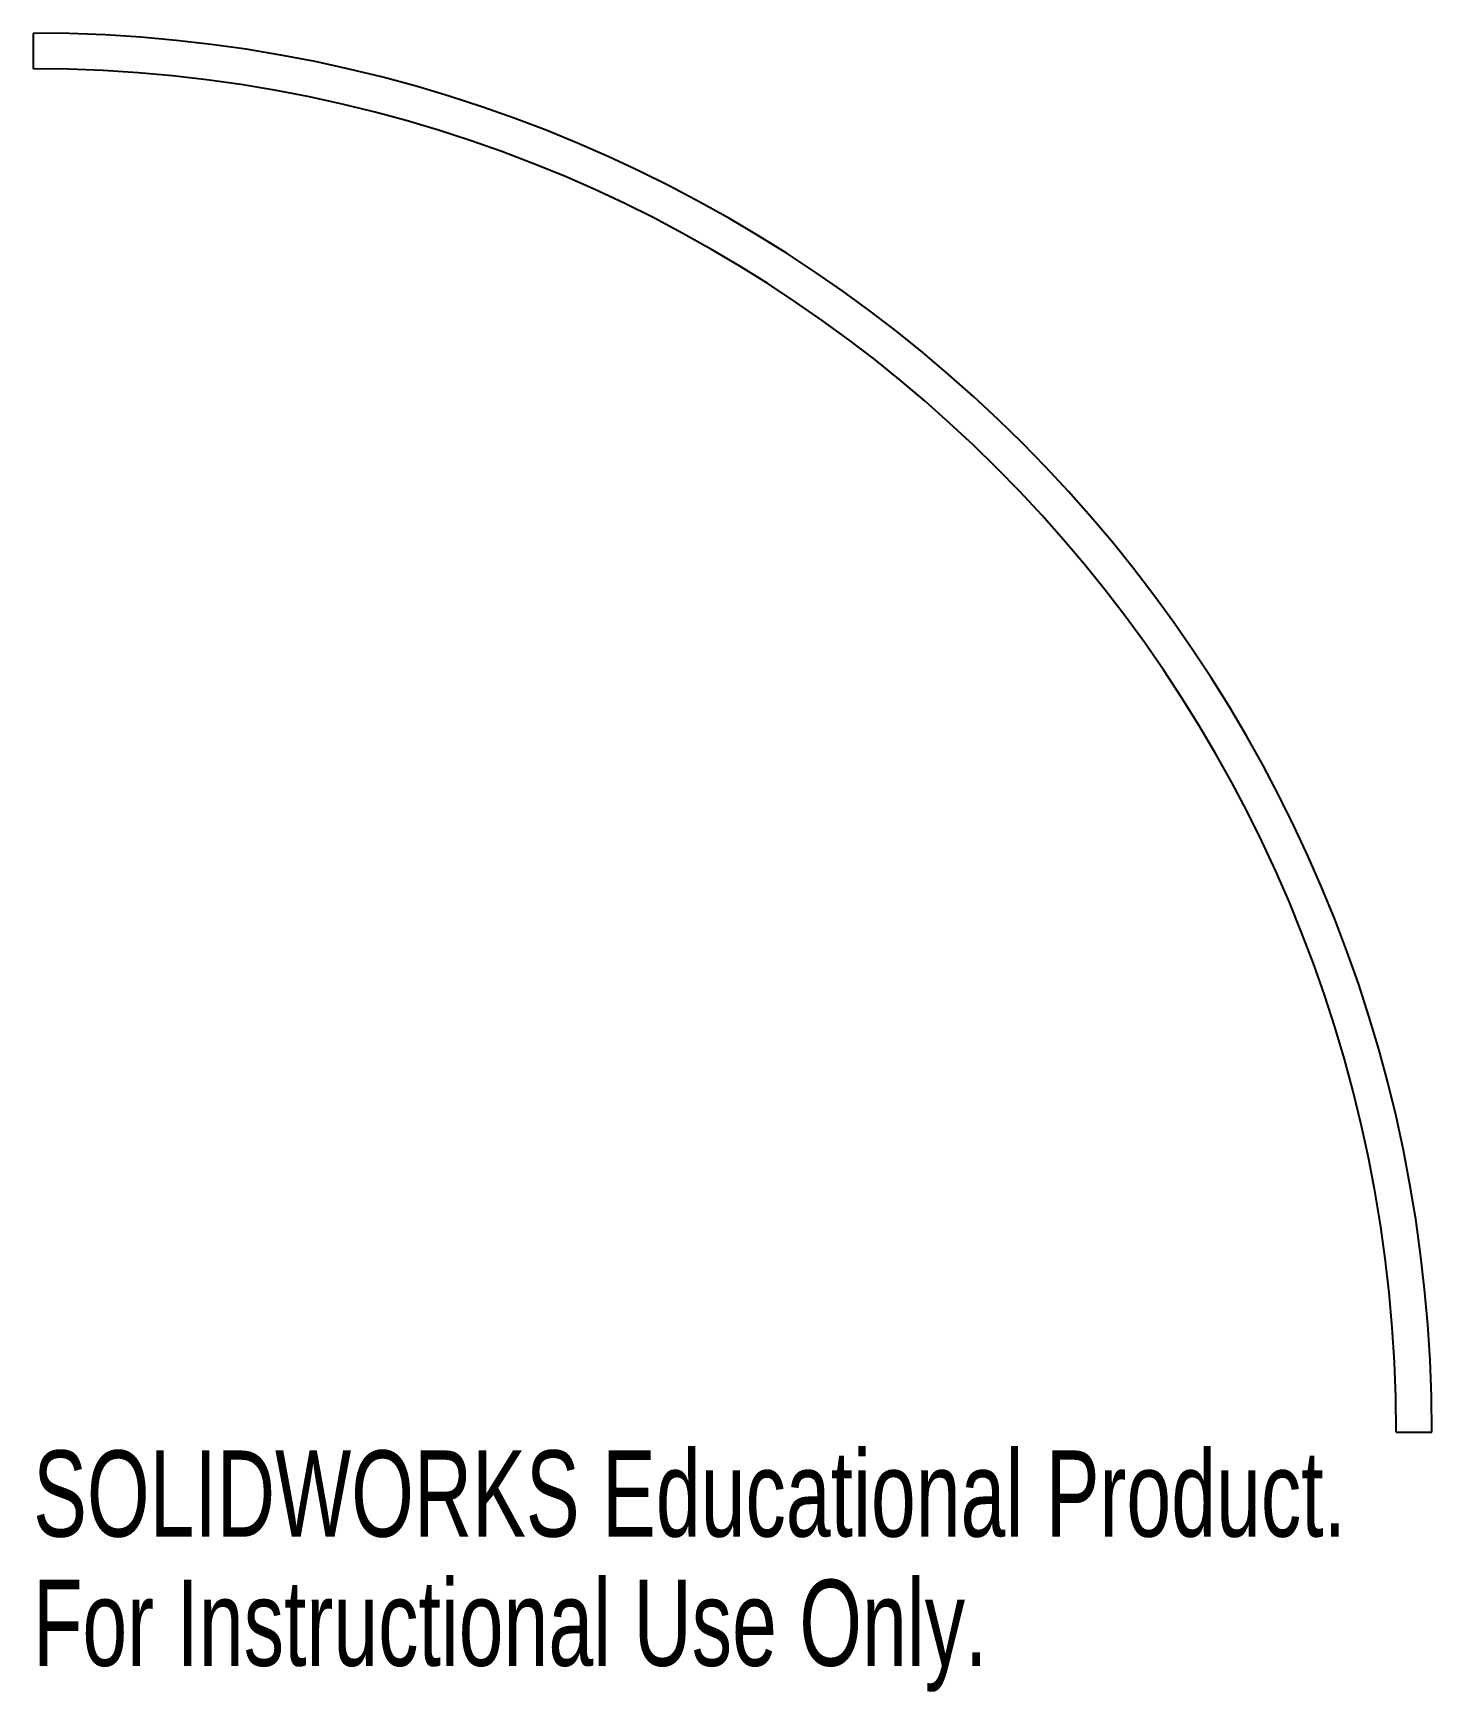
# Model space of a CAD drawing. Header units: millimetres. Extents: x 0 to 78.5, y -14.6 to 78.5.
import ezdxf

# ---------------------------------------------------------------- set-up
doc = ezdxf.new("R2010")
doc.units = ezdxf.units.MM
doc.styles.add('SLDTEXTSTYLE0', font='TXT', dxfattribs={"width": 0.7})

msp = doc.modelspace()

# ---------------------------------------------------------------- linework, layer by layer
at = {"color": 7, "linetype": 'Continuous', "lineweight": 25}
for p, q in [((0, 78.5), (0, 76.5)), ((76.5, 0), (78.5, 0))]:
    msp.add_line(p, q, dxfattribs=at)
for radius in [78.5, 76.5]:
    msp.add_arc((0, 0), radius, 0, 90, dxfattribs=at)

# ---------------------------------------------------------------- texts
at = {"color": 7, "linetype": 'Continuous', "char_height": 4.83362, "attachment_point": 1, "style": 'SLDTEXTSTYLE0'}
for s, insert in [('SOLIDWORKS Educational Product.', (0, -1.02)), ('For Instructional Use Only.', (0, -8.27))]:
    msp.add_mtext(s, dxfattribs=dict(at, insert=insert))

doc.saveas('drawing.dxf')
